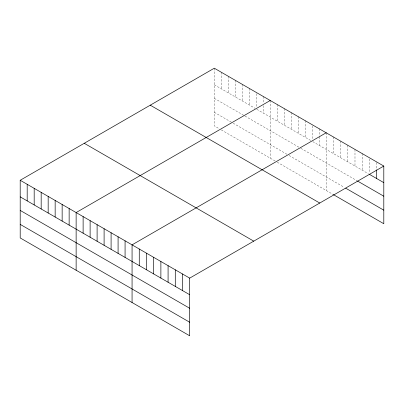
<?xml version="1.0" encoding="UTF-8"?>
<svg xmlns="http://www.w3.org/2000/svg" width="404" height="404" viewBox="0 0 404 404"><rect width="100%" height="100%" fill="white"/><g stroke="black" fill="none" stroke-linecap="round" stroke-linejoin="round"><path stroke-width="0.3" stroke-dasharray="2.02 1.52" d="M214.307 68.205L214.307 125.871L219.145 128.669M214.307 84.795L255.182 108.393M256.793 109.322L311.11 140.683M312.726 141.617L368.362 173.74M214.307 98.349L244.425 115.736M244.96 116.049L300.354 148.031M300.894 148.344L357.045 180.76M214.307 112.317L232.593 122.877M233.128 123.185L286.911 154.237M289.062 155.479L344.183 187.299M221.296 129.911L275.079 160.959M277.23 162.201L333.376 194.617M376.599 162.514L376.599 169.276M369.392 158.974L369.392 173.104M362.191 153.586L362.191 170.175M354.985 149.424L354.985 166.014M347.783 145.268L347.783 161.858M340.577 141.107L340.577 157.696M333.376 136.946L333.376 153.54M326.169 132.79L326.169 190.461M319.18 128.755L319.18 136.128M319.18 136.739L319.18 145.344M312.186 125.947L312.186 140.077M305.197 120.68L305.197 137.269M298.202 116.645L298.202 133.234M291.213 112.605L291.213 129.194M284.224 108.57L284.224 125.159M277.23 104.535L277.23 121.124M270.241 100.495L270.241 158.166M263.246 96.46L263.246 103.217M263.246 105.676L263.246 113.049M256.257 93.652L256.257 107.782M249.263 88.385L249.263 104.974M242.274 84.35L242.274 100.939M235.279 80.315L235.279 96.904M228.29 76.275L228.29 92.864M221.296 72.24L221.296 88.83"/><path stroke-width="0.61" d="M383.8 166.059L189.693 278.129L189.693 335.795L20.2 237.941L20.2 180.27L214.307 68.205L383.8 166.059L383.8 223.73L333.376 194.617M270.241 100.495L76.134 212.56L76.134 270.231M326.169 132.79L132.068 244.854L132.068 302.525M369.392 174.331L383.8 182.648M357.56 181.058L383.8 196.208M345.723 188.193L383.8 210.176M150.253 105.186L319.746 203.04M84.254 143.289L253.747 241.143M20.2 180.27L189.693 278.129M20.2 196.859L189.693 294.718M20.2 210.413L189.693 308.272M20.2 224.382L189.693 322.24M376.599 169.887L376.599 178.492M182.492 273.968L182.492 290.557M175.291 269.806L175.291 286.396M168.084 265.65L168.084 282.239M160.883 261.489L160.883 278.078M153.677 257.333L153.677 273.922M146.475 253.172L146.475 269.761M139.269 249.016L139.269 265.605M125.073 240.819L125.073 257.409M118.084 236.779L118.084 253.369M111.09 232.744L111.09 249.334M104.101 228.709L104.101 245.299M97.106 224.669L97.106 241.259M90.117 220.635L90.117 237.224M83.123 216.6L83.123 233.189M69.14 208.525L69.14 225.114M62.15 204.49L62.15 221.079M55.156 200.45L55.156 217.044M48.167 196.415L48.167 213.004M41.173 192.38L41.173 208.969M34.183 188.345L34.183 204.934M27.189 184.305L27.189 200.894"/></g></svg>
